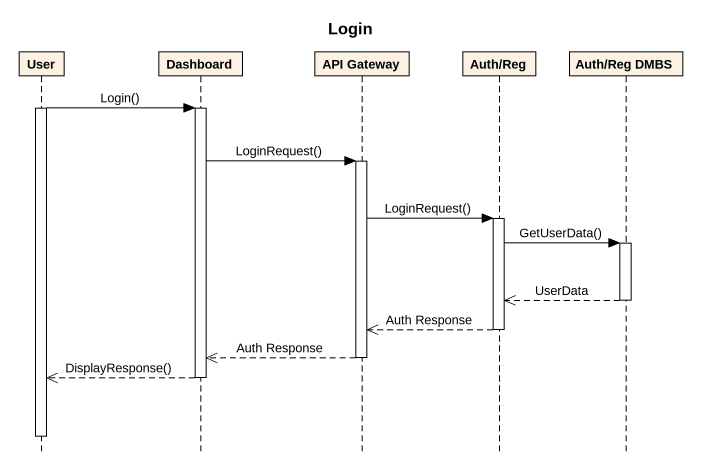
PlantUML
@startuml
title Login
hide footbox
participant User
participant Dashboard
participant "API Gateway" as API_Gateway
participant "Auth/Reg" as Auth_Reg
participant "Auth/Reg DMBS" as Auth_Reg_DMBS

activate User
User -> Dashboard : Login()
activate Dashboard
Dashboard -> API_Gateway : LoginRequest()
activate API_Gateway
API_Gateway -> Auth_Reg : LoginRequest()
activate Auth_Reg
Auth_Reg -> Auth_Reg_DMBS : GetUserData()
activate Auth_Reg_DMBS
Auth_Reg_DMBS -->> Auth_Reg : UserData
deactivate Auth_Reg_DMBS
Auth_Reg -->> API_Gateway : Auth Response
deactivate Auth_Reg
API_Gateway -->> Dashboard : Auth Response
deactivate API_Gateway
Dashboard -->> User : DisplayResponse()
deactivate Dashboard
deactivate User
@enduml
